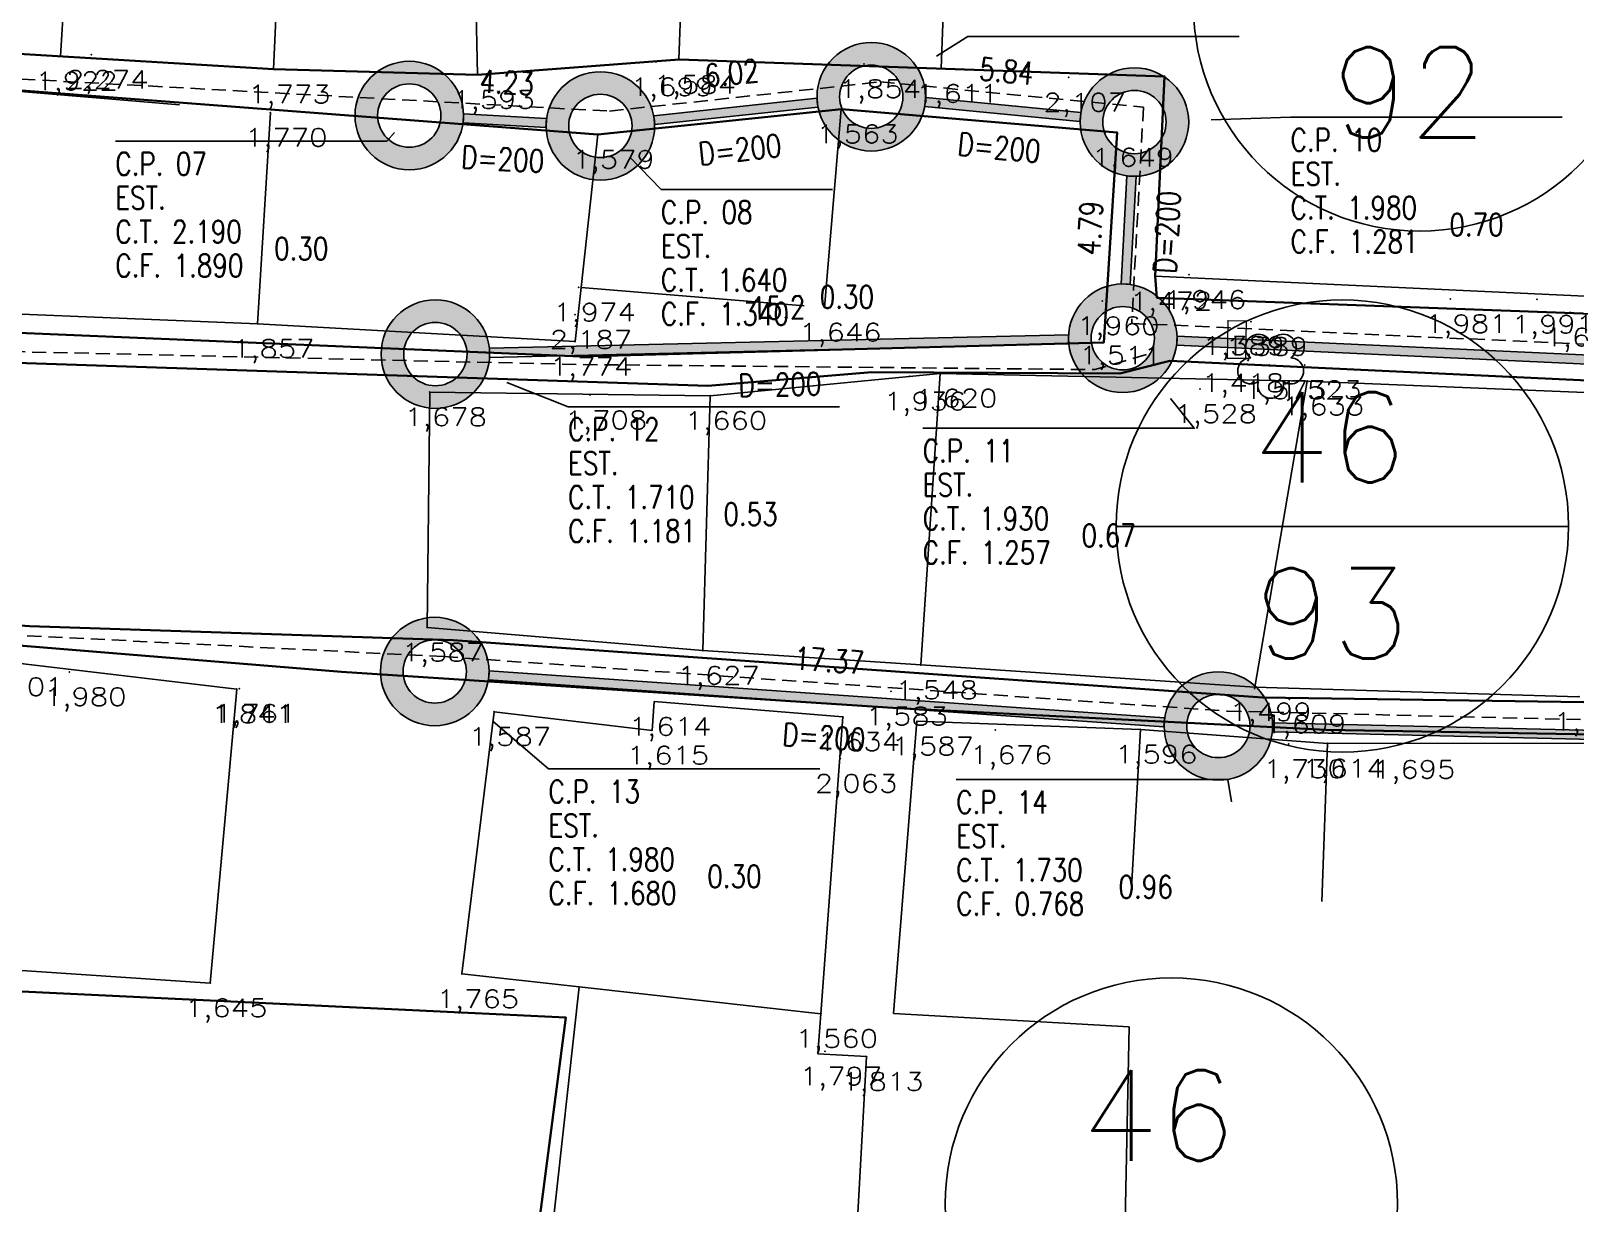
# Model space of a CAD drawing. Extents: x -160 to 364724, y -100 to 7353297.
# Drawn here: x 359220.31 to 359254.45, y 7352531.96 to 7352557.89 of the extents above; entities that cross this region are included whole.
import ezdxf
from ezdxf.enums import TextEntityAlignment as Align

# ---------------------------------------------------------------- set-up
doc = ezdxf.new("R2010")
doc.units = 0
doc.header["$LTSCALE"] = 5
for name, pattern in [('CENTER2', [1.125, 0.75, -0.125, 0.125, -0.125]), ('CONTINUO', [0]), ('DASHDOT2', [12.7, 6.35, -3.175, 0, -3.175]), ('HIDDEN2', [0.1875, 0.125, -0.0625])]:
    doc.linetypes.add(name, pattern=pattern)
for name, color, linetype in [('0-quadras', 6, 'Continuous'), ('_T-VE-ARVORE_ISOLADA', 90, 'CONTINUO'), ('COTAS', 1, 'Continuous'), ('LISTAGEM_TEXTO', 7, 'Continuous'), ('LT-COTAS-W', 7, 'CONTINUO'), ('ortofoto', 7, 'Continuous'), ('P_Eixo', 1, 'CENTER2'), ('PONTOS-AGUA_U', 7, 'Continuous'), ('PONTOS-CAIXAS_U', 1, 'Continuous'), ('PS_IND_COMPRIMENTO', 7, 'Continuous'), ('PS_IND_DIAMETRO', 7, 'Continuous'), ('PS_PONTOS_IDENTIFICACAO_LIN', 7, 'Continuous'), ('PS_PONTOS_IDENTIFICACAO_TXT', 7, 'Continuous'), ('TEXTO', 7, 'Continuous'), ('TUBO_PVC', 1, 'Continuous')]:
    doc.layers.add(name, color=color, linetype=linetype)
doc.layers.add('LT-ALINHAMENTO-PREDIAL', color=4, linetype='DASHDOT2', lineweight=25)
doc.layers.add('LT-GRELHA', color=251, linetype='Continuous', lineweight=9)
doc.styles.add('ROMANS', font='ROMANS.shx', dxfattribs={"height": 2})
doc.styles.add('SABESP', font='ROMANS.shx', dxfattribs={"height": 2})
doc.styles.add('simplex', font='simplex.shx', dxfattribs={"width": 0.8})
doc.styles.get("Standard").update_dxf_attribs({"font": 'arial.ttf'})
picture_1 = doc.add_image_def('image1.tif', size_in_pixel=(14710, 13573))

# ---------------------------------------------------------------- blocks, each defined once
blk = doc.blocks.new('SIMB_PONTO')
at = {"color": 0}
blk.add_point((0, 0), dxfattribs=at)
for tag in ['COTA', 'PONTO', 'DESC']:
    blk.add_attdef(tag, (0, 0), '', height=1)
blk = doc.blocks.new('SIMB_ARVORE_GEOTOPO')
at = {"color": 0, "linetype": 'Continuous'}
for centre, radius, start, end in [((-0.12, 0.196), 0.144, 19.2484, 234.0759), ((0.153, 0.196), 0.145, 306.1881, 161.0023), ((-0.206, -0.065), 0.144, 89.5038, 306.0272), ((0.235, -0.065), 0.144, 234.1365, 88.6754), ((0.015, -0.225), 0.143, 162.1599, 17.8401)]:
    blk.add_arc(centre, radius, start, end, dxfattribs=at)
at = {"color": 0}
blk.add_point((0, 0), dxfattribs=at)
for tag in ['desc:', 'cota:', 'pto:']:
    blk.add_attdef(tag, (0, 0), '', height=1)
blk = doc.blocks.new('*U788', base_point=(550.6981, 290.3575))
blk.add_circle((550.6981, 290.3575), 0.14)
blk = doc.blocks.new('*U789', base_point=(550.6981, 290.3575))
blk.add_circle((550.6981, 290.3575), 0.14)
blk = doc.blocks.new('*U790', base_point=(550.6981, 290.3575))
blk.add_circle((550.6981, 290.3575), 0.14)
blk = doc.blocks.new('*U791', base_point=(550.6981, 290.3575))
blk.add_circle((550.6981, 290.3575), 0.14)
blk = doc.blocks.new('*U792', base_point=(550.6981, 290.3575))
blk.add_circle((550.6981, 290.3575), 0.14)
blk = doc.blocks.new('*U793', base_point=(550.6981, 290.3575))
blk.add_circle((550.6981, 290.3575), 0.14)
blk = doc.blocks.new('*U797', base_point=(550.6981, 290.3575))
blk.add_circle((550.6981, 290.3575), 0.14)
blk = doc.blocks.new('*U798', base_point=(550.6981, 290.3575))
blk.add_circle((550.6981, 290.3575), 0.14)
blk = doc.blocks.new('*U807', base_point=(9679.1845, 9377.7927))
at = {"const_width": 0.1, "flags": 128}
blk.add_lwpolyline([(9678.9945, 9377.7927, 1), (9679.3745, 9377.7927, 1)], format="xyb", close=True, dxfattribs=at)
blk.add_circle((9679.1845, 9377.7927), 0.24)
blk = doc.blocks.new('*U808', base_point=(9679.1845, 9377.7927))
at = {"const_width": 0.1, "flags": 128}
blk.add_lwpolyline([(9678.9945, 9377.7927, 1), (9679.3745, 9377.7927, 1)], format="xyb", close=True, dxfattribs=at)
blk.add_circle((9679.1845, 9377.7927), 0.24)
blk = doc.blocks.new('*U809', base_point=(9679.1845, 9377.7927))
at = {"const_width": 0.1, "flags": 128}
blk.add_lwpolyline([(9678.9945, 9377.7927, 1), (9679.3745, 9377.7927, 1)], format="xyb", close=True, dxfattribs=at)
blk.add_circle((9679.1845, 9377.7927), 0.24)
blk = doc.blocks.new('*U810', base_point=(9679.1845, 9377.7927))
at = {"const_width": 0.1, "flags": 128}
blk.add_lwpolyline([(9678.9945, 9377.7927, 1), (9679.3745, 9377.7927, 1)], format="xyb", close=True, dxfattribs=at)
blk.add_circle((9679.1845, 9377.7927), 0.24)
blk = doc.blocks.new('*U811', base_point=(9679.1845, 9377.7927))
at = {"const_width": 0.1, "flags": 128}
blk.add_lwpolyline([(9678.9945, 9377.7927, 1), (9679.3745, 9377.7927, 1)], format="xyb", close=True, dxfattribs=at)
blk.add_circle((9679.1845, 9377.7927), 0.24)
blk = doc.blocks.new('*U812', base_point=(9679.1845, 9377.7927))
at = {"const_width": 0.1, "flags": 128}
blk.add_lwpolyline([(9678.9945, 9377.7927, 1), (9679.3745, 9377.7927, 1)], format="xyb", close=True, dxfattribs=at)
blk.add_circle((9679.1845, 9377.7927), 0.24)
blk = doc.blocks.new('*U813', base_point=(9679.1845, 9377.7927))
at = {"const_width": 0.1, "flags": 128}
blk.add_lwpolyline([(9678.9945, 9377.7927, 1), (9679.3745, 9377.7927, 1)], format="xyb", close=True, dxfattribs=at)
blk.add_circle((9679.1845, 9377.7927), 0.24)
blk = doc.blocks.new('*U814', base_point=(9679.1845, 9377.7927))
at = {"const_width": 0.1, "flags": 128}
blk.add_lwpolyline([(9678.9945, 9377.7927, 1), (9679.3745, 9377.7927, 1)], format="xyb", close=True, dxfattribs=at)
blk.add_circle((9679.1845, 9377.7927), 0.24)

msp = doc.modelspace()

# ---------------------------------------------------------------- hatches: boundary and pattern name
at = {"layer": 'LISTAGEM_TEXTO', "transparency": 33554559}
h = msp.add_hatch(color=1, dxfattribs=at)
h.dxf.hatch_style = 1
h.paths.add_polyline_path([(359265.252, 7352569.615), (359265.251, 7352569.578, -0.003467), (359265.251, 7352569.561, -0.016509), (359265.248, 7352569.482), (359265.247, 7352569.43), (359271.643, 7352569.263), (359271.644, 7352569.277)])
h.paths.add_polyline_path([(359273.747, 7352569.408), (359265.252, 7352569.63), (359265.252, 7352569.615), (359271.644, 7352569.277), (359271.643, 7352569.263), (359273.741, 7352569.208), (359273.744, 7352569.308)])
h.paths.add_polyline_path([(359247.157, 7352565.387), (359247.151, 7352565.322, -0.014358), (359247.144, 7352565.253), (359247.138, 7352565.188), (359272.554, 7352562.688), (359272.952, 7352562.688), (359272.952, 7352562.649), (359273.989, 7352562.547), (359273.997, 7352562.626, -0.014358), (359274.001, 7352562.666), (359274.009, 7352562.746)])
h.paths.add_polyline_path([(359248.258, 7352551.015, -0.179664), (359248.277, 7352550.814), (359273.785, 7352549.638), (359273.785, 7352549.8), (359274.48, 7352549.8), (359274.48, 7352549.806)])
h.paths.add_polyline_path([(359244.744, 7352554.669), (359244.695, 7352554.672, -0.021192), (359244.593, 7352554.677), (359244.544, 7352554.68), (359244.415, 7352552.293), (359244.464, 7352552.29, -0.021192), (359244.566, 7352552.285), (359244.615, 7352552.282)])
h.paths.add_polyline_path([(359246.767, 7352551.084), (359245.652, 7352551.135), (359245.65, 7352551.088, -0.021786), (359245.645, 7352550.983), (359245.643, 7352550.935), (359246.763, 7352550.884)])
h.paths.add_polyline_path([(359247.178, 7352551.065), (359246.767, 7352551.084), (359246.763, 7352550.884), (359247.163, 7352550.865, -0.099911), (359247.176, 7352550.979)])
h.paths.add_polyline_path([(359247.695, 7352551.041), (359247.221, 7352551.063, 0.083114), (359247.176, 7352550.979), (359247.174, 7352550.865), (359248.277, 7352550.814, 0.179664), (359248.258, 7352551.015), (359247.748, 7352551.039, 0.052851), (359247.722, 7352550.983, 0.055836)])
h.paths.add_polyline_path([(359247.221, 7352551.063), (359247.178, 7352551.065), (359247.176, 7352550.979, -0.083114)])
h.paths.add_polyline_path([(359247.176, 7352550.979, 0.099911), (359247.163, 7352550.865), (359247.174, 7352550.865)])
h.paths.add_polyline_path([(359243.252, 7352551.017, -0.015414), (359243.25, 7352551.091, -0.003847), (359243.25, 7352551.109), (359243.249, 7352551.163), (359230.449, 7352550.867), (359230.45, 7352550.813, -0.008821), (359230.452, 7352550.771), (359232.044, 7352550.703), (359239.414, 7352550.874), (359243.253, 7352550.978)])
h.paths.add_polyline_path([(359229.879, 7352556.05), (359229.876, 7352556.001, -0.021141), (359229.871, 7352555.9), (359229.868, 7352555.851), (359231.699, 7352555.751), (359231.701, 7352555.8, -0.021141), (359231.707, 7352555.901), (359231.71, 7352555.95)])
h.paths.add_polyline_path([(359237.71, 7352556.203), (359237.704, 7352556.259, -0.018401), (359237.694, 7352556.347), (359237.688, 7352556.402), (359234.083, 7352556.013), (359234.089, 7352555.958, -0.018401), (359234.098, 7352555.87), (359234.104, 7352555.815)])
h.paths.add_polyline_path([(359240.095, 7352556.416), (359240.088, 7352556.348, -0.013067), (359240.082, 7352556.285), (359240.076, 7352556.217), (359243.505, 7352555.887), (359243.512, 7352555.955, -0.013067), (359243.518, 7352556.018), (359243.524, 7352556.086)])
h.paths.add_polyline_path([(359230.444, 7352543.736), (359230.44, 7352543.678, -0.017571), (359230.434, 7352543.594), (359230.43, 7352543.536), (359239.513, 7352542.904), (359245.367, 7352542.607, -0.006678), (359245.37, 7352542.639), (359245.374, 7352542.697)])
h.paths.add_polyline_path([(359245.367, 7352542.607), (359239.513, 7352542.904), (359245.36, 7352542.497), (359245.364, 7352542.555, -0.010892)])
h.paths.add_polyline_path([(359247.765, 7352542.585), (359247.763, 7352542.532, -0.003767), (359247.764, 7352542.513, -0.005878), (359247.763, 7352542.485), (359248.945, 7352542.425), (359257.84, 7352542.275), (359263.011, 7352542.022), (359272.037, 7352541.807), (359272.037, 7352541.955), (359272.842, 7352541.955), (359272.842, 7352541.788), (359274.593, 7352541.746), (359274.595, 7352541.819, -0.003767), (359274.595, 7352541.83, -0.015667), (359274.596, 7352541.873), (359274.598, 7352541.946)])
h.paths.add_polyline_path([(359248.945, 7352542.425), (359247.763, 7352542.485, -0.009788), (359247.761, 7352542.438), (359247.76, 7352542.385), (359263.011, 7352542.022), (359257.84, 7352542.275)])
h.paths.add_polyline_path([(359272.538, 7352524.755), (359255.568, 7352522.945), (359257.002, 7352523.091), (359264.606, 7352523.756), (359271.9, 7352524.486), (359272.538, 7352524.554), (359272.538, 7352524.591)])
h.paths.add_polyline_path([(359274.306, 7352524.868), (359274.299, 7352524.943), (359273.343, 7352524.841), (359273.343, 7352524.639), (359274.32, 7352524.744), (359274.312, 7352524.818, -0.017997)])
h.paths.add_polyline_path([(359273.343, 7352524.841), (359272.538, 7352524.755), (359272.538, 7352524.591), (359272.889, 7352524.591), (359273.343, 7352524.639)])
h.paths.add_polyline_path([(359272.889, 7352524.591), (359272.538, 7352524.591), (359272.538, 7352524.554)])
h.paths.add_polyline_path([(359271.9, 7352524.486), (359264.606, 7352523.756), (359257.002, 7352523.091), (359255.568, 7352522.945), (359252.397, 7352522.607), (359252.407, 7352522.508), (359252.418, 7352522.408)])
h.paths.add_polyline_path([(359250.013, 7352522.414), (359250.013, 7352522.424), (359231.238, 7352521.535), (359231.239, 7352521.511), (359235.946, 7352521.706)])
h.paths.add_polyline_path([(359250.022, 7352522.224), (359250.017, 7352522.324), (359250.013, 7352522.414), (359235.946, 7352521.706), (359231.239, 7352521.511), (359231.243, 7352521.435), (359231.248, 7352521.335)])
h.paths.add_polyline_path([(359234.84, 7352509.912), (359234.83, 7352509.961, -0.021004), (359234.809, 7352510.059), (359234.799, 7352510.108), (359231.683, 7352509.456), (359231.693, 7352509.407, -0.021004), (359231.714, 7352509.309), (359231.724, 7352509.26)])
h.paths.add_polyline_path([(359236.651, 7352514.81), (359236.655, 7352514.907), (359236.614, 7352514.912, -0.021324), (359236.512, 7352514.924), (359236.464, 7352514.93), (359236.039, 7352511.458), (359236.088, 7352511.452, -0.021324), (359236.189, 7352511.44), (359236.238, 7352511.434)])
h.paths.add_polyline_path([(359243.337, 7352516.469), (359243.334, 7352516.517), (359240.722, 7352516.395), (359237.905, 7352516.194, -0.0171), (359237.908, 7352516.112), (359237.911, 7352516.064), (359242.773, 7352516.29), (359243.343, 7352516.334), (359243.341, 7352516.365, -0.021773)])
h.paths.add_polyline_path([(359240.722, 7352516.395), (359237.901, 7352516.264), (359237.904, 7352516.216, -0.00467), (359237.905, 7352516.194)])
h.paths.add_polyline_path([(359252.599, 7352517.035), (359272.079, 7352518.637), (359272.073, 7352518.838), (359245.724, 7352516.671), (359245.73, 7352516.596, -0.010344), (359245.734, 7352516.546), (359245.737, 7352516.515)])
h.paths.add_polyline_path([(359252.599, 7352517.035), (359245.737, 7352516.515), (359245.74, 7352516.471)])
h.paths.add_polyline_path([(359274.205, 7352518.913), (359274.197, 7352519.012), (359272.073, 7352518.838), (359272.079, 7352518.637), (359274.214, 7352518.813)])

# ---------------------------------------------------------------- linework, layer by layer
at = {"layer": '0-quadras', "color": 5, "lineweight": 30, "ltscale": 0.3}
for points in [[(359255.422, 7352551.608), (359245.206, 7352551.985), (359245.167, 7352552.461), (359245.374, 7352556.882), (359234.64, 7352557.253), (359230.188, 7352556.919), (359225.677, 7352557.041), (359216.851, 7352557.573)], [(359217.101, 7352556.8), (359232.843, 7352555.596), (359238.235, 7352556.157), (359244.324, 7352555.641), (359244.033, 7352550.999), (359232.466, 7352550.686), (359214.61, 7352551.438)]]:
    msp.add_lwpolyline(points, dxfattribs=at)
for points in [[(359245.491, 7352550.592), (359244.389, 7352550.309), (359238.904, 7352550.34), (359235.277, 7352550.034), (359218.43, 7352550.596), (359204.751, 7352551.425), (359204.051, 7352546.007), (359209.591, 7352545.492), (359220.278, 7352544.724), (359229.648, 7352544.414), (359247.537, 7352543.142), (359271.392, 7352542.799), (359271.161, 7352549.38)], [(359257.84, 7352542.275), (359248.945, 7352542.425), (359239.477, 7352542.906), (359227.176, 7352543.713), (359205.154, 7352545.508), (359204.523, 7352537.387), (359232.136, 7352536.068), (359231.173, 7352528.645), (359220.179, 7352528.562), (359220.262, 7352521.414), (359235.461, 7352522.103), (359250.112, 7352522.818), (359271.873, 7352525.354), (359271.375, 7352541.612)]]:
    msp.add_lwpolyline(points, close=True, dxfattribs=at)
at = {"layer": 'COTAS', "ltscale": 4}
msp.add_line((359244.305, 7352546.929), (359254.305, 7352546.929), dxfattribs=at)
at = {"layer": 'COTAS'}
for centre in [(359251.012, 7352558.46), (359249.305, 7352546.937), (359245.525, 7352531.94)]:
    msp.add_circle(centre, 5, dxfattribs=at)
at = {"layer": 'LT-ALINHAMENTO-PREDIAL', "color": 8}
for p, q in [((359240.415, 7352550.313), (359235.329, 7352549.818)), ((359248.529, 7352550.141), (359240.415, 7352550.313)), ((359229.131, 7352549.9), (359229.069, 7352544.695)), ((359235.329, 7352549.818), (359229.131, 7352549.9)), ((359256.939, 7352549.797), (359248.529, 7352550.141)), ((359229.069, 7352544.695), (359235.164, 7352544.183)), ((359235.164, 7352544.183), (359239.983, 7352543.863)), ((359239.983, 7352543.863), (359247.367, 7352543.375)), ((359247.367, 7352543.375), (359254.536, 7352543.161)), ((359234.091, 7352543.052), (359234.046, 7352542.417)), ((359238.264, 7352542.716), (359234.091, 7352543.052)), ((359230.552, 7352542.83), (359229.842, 7352537.028)), ((359234.046, 7352542.417), (359230.552, 7352542.83)), ((359237.777, 7352536.15), (359238.264, 7352542.716)), ((359244.842, 7352542.438), (359239.899, 7352542.618)), ((359248.979, 7352542.127), (359244.842, 7352542.438)), ((359257.86, 7352542.136), (359248.979, 7352542.127)), ((359229.842, 7352537.028), (359232.436, 7352536.741)), ((359232.436, 7352536.741), (359231.493, 7352528.225)), ((359237.711, 7352535.26), (359237.777, 7352536.15)), ((359238.786, 7352535.2), (359237.711, 7352535.26)), ((359238.398, 7352528.231), (359238.786, 7352535.2))]:
    msp.add_line(p, q, dxfattribs=at)
at = {"layer": 'LT-ALINHAMENTO-PREDIAL', "color": 8, "flags": 128}
for points in [[(359217.541, 7352565.693), (359222.448, 7352566.132), (359230.307, 7352566.123), (359235.907, 7352565.729), (359246.936, 7352564.912), (359254.278, 7352564.272), (359259.029, 7352563.588), (359267.31, 7352562.739), (359271.935, 7352562.22), (359271.591, 7352555.983), (359271.075, 7352550.642), (359263.829, 7352551.277), (359255.144, 7352551.995), (359245.167, 7352552.461), (359245.374, 7352556.882), (359240.439, 7352557.053), (359234.64, 7352557.253), (359230.188, 7352556.919), (359225.677, 7352557.041), (359220.969, 7352557.33), (359214.072, 7352557.74), (359214.067, 7352557.74)], [(359220.969, 7352557.33), (359221.177, 7352560.824)], [(359225.677, 7352557.041), (359225.831, 7352560.537)], [(359234.639, 7352557.253), (359234.76, 7352560.751)], [(359240.439, 7352557.053), (359240.56, 7352560.55)], [(359230.188, 7352556.919), (359230.104, 7352560.418)], [(359211.902, 7352546.346), (359217.673, 7352545.975), (359218.3, 7352551.696), (359225.321, 7352551.412), (359232.344, 7352551.016), (359232.474, 7352552.21), (359237.855, 7352551.772), (359244.05, 7352551.263), (359244.324, 7352555.641), (359238.235, 7352556.157), (359232.843, 7352555.596), (359225.606, 7352556.081), (359217.101, 7352556.8), (359212.842, 7352556.977), (359207.194, 7352557.324)], [(359225.321, 7352551.412), (359225.606, 7352556.081)], [(359237.855, 7352551.772), (359238.227, 7352556.158)], [(359232.474, 7352552.21), (359232.843, 7352555.596)], [(359240.415, 7352550.313), (359239.989, 7352543.863)], [(359247.364, 7352543.327), (359248.529, 7352550.141)], [(359235.329, 7352549.818), (359235.164, 7352544.183)], [(359211.661, 7352537.678), (359212.376, 7352545.644), (359217.018, 7352545.237), (359218.71, 7352545.113), (359218.691, 7352543.985), (359219.769, 7352543.931), (359224.862, 7352543.329), (359224.278, 7352536.827)], [(359244.842, 7352542.438), (359244.647, 7352538.943)], [(359248.979, 7352542.127), (359248.85, 7352538.63)], [(359232.436, 7352536.741), (359237.777, 7352536.15)]]:
    msp.add_lwpolyline(points, dxfattribs=at)
at = {"layer": 'LT-ALINHAMENTO-PREDIAL', "color": 8, "ltscale": 3, "flags": 128}
for points in [[(359239.899, 7352542.618), (359239.381, 7352536.154), (359244.589, 7352535.861)], [(359211.661, 7352537.678), (359224.278, 7352536.827)], [(359220.459, 7352521.967), (359220.478, 7352528.216), (359238.398, 7352528.231), (359243.606, 7352528.235), (359243.605, 7352530.066), (359244.476, 7352530.066), (359244.589, 7352535.861)]]:
    msp.add_lwpolyline(points, dxfattribs=at)
at = {"layer": 'LT-GRELHA', "flags": 128}
msp.add_lwpolyline([(359246.759, 7352550.653), (359247.17, 7352550.646), (359247.185, 7352551.468), (359246.774, 7352551.475)], close=True, dxfattribs=at)
at = {"layer": 'P_Eixo', "color": 1, "linetype": 'HIDDEN2', "ltscale": 0.5}
for p, q in [((359216.821, 7352557.001), (359233.1, 7352556.114)), ((359233.1, 7352556.114), (359239.09, 7352556.76)), ((359239.09, 7352556.76), (359244.908, 7352556.2)), ((359244.908, 7352556.2), (359244.649, 7352551.419)), ((359244.649, 7352551.419), (359277.384, 7352549.909)), ((359229.439, 7352544.048), (359246.763, 7352542.842)), ((359246.763, 7352542.842), (359263.095, 7352542.454))]:
    msp.add_line(p, q, dxfattribs=at)
at = {"layer": 'P_Eixo', "linetype": 'HIDDEN2', "ltscale": 0.5, "flags": 128}
for points in [[(359244.975, 7352550.731), (359243.83, 7352550.396), (359232.488, 7352550.508), (359219.024, 7352550.815), (359204.339, 7352551.768)], [(359229.439, 7352544.048), (359219.699, 7352544.538), (359203.659, 7352545.826)]]:
    msp.add_lwpolyline(points, dxfattribs=at)
at = {"layer": 'PS_PONTOS_IDENTIFICACAO_LIN', "linetype": 'Continuous'}
for points in [[(359240.332, 7352557.332), (359241.022, 7352557.764), (359247.022, 7352557.764)], [(359246.407, 7352555.923), (359248.162, 7352555.977), (359254.162, 7352555.977)], [(359228.348, 7352555.639), (359228.18, 7352555.447), (359222.18, 7352555.447)], [(359233.556, 7352555.097), (359234.242, 7352554.378), (359238.034, 7352554.378)], [(359230.832, 7352550.113), (359232.189, 7352549.576), (359238.189, 7352549.576)], [(359245.506, 7352549.76), (359246.03, 7352549.1), (359240.03, 7352549.1)], [(359230.531, 7352542.613), (359231.756, 7352541.563), (359237.756, 7352541.563)], [(359246.857, 7352540.839), (359246.771, 7352541.328), (359240.771, 7352541.328)]]:
    msp.add_lwpolyline(points, dxfattribs=at)
at = {"layer": 'TUBO_PVC'}
for points in [[(359234.094, 7352555.914), (359234.104, 7352555.815), (359237.71, 7352556.203), (359237.699, 7352556.303), (359237.688, 7352556.402), (359234.083, 7352556.013)], [(359240.085, 7352556.317), (359240.076, 7352556.217), (359243.505, 7352555.887), (359243.515, 7352555.986), (359243.524, 7352556.086), (359240.095, 7352556.416)], [(359229.874, 7352555.95), (359229.868, 7352555.851), (359231.699, 7352555.751), (359231.704, 7352555.851), (359231.71, 7352555.95), (359229.879, 7352556.05)], [(359244.644, 7352554.674), (359244.544, 7352554.68), (359244.415, 7352552.293), (359244.515, 7352552.288), (359244.615, 7352552.282), (359244.744, 7352554.669)], [(359230.451, 7352550.767), (359230.454, 7352550.667), (359243.254, 7352550.963), (359243.251, 7352551.063), (359243.249, 7352551.163), (359230.449, 7352550.867)], [(359245.648, 7352551.035), (359245.643, 7352550.935), (359274.471, 7352549.606), (359274.476, 7352549.706), (359274.48, 7352549.806), (359245.652, 7352551.135)], [(359230.437, 7352543.636), (359230.43, 7352543.536), (359245.36, 7352542.497), (359245.367, 7352542.597), (359245.374, 7352542.697), (359230.444, 7352543.736)], [(359247.762, 7352542.485), (359247.76, 7352542.385), (359274.593, 7352541.746), (359274.595, 7352541.846), (359274.598, 7352541.946), (359247.765, 7352542.585)]]:
    msp.add_lwpolyline(points, close=True, dxfattribs=at)

# ---------------------------------------------------------------- block references
at = {"layer": '_T-VE-ARVORE_ISOLADA', "color": 7, "xscale": 2, "yscale": 2, "zscale": 2}
msp.add_blockref('SIMB_ARVORE_GEOTOPO', (359247.691, 7352550.497), dxfattribs=at)
at = {"layer": 'LT-COTAS-W', "color": 3}
ref = msp.add_blockref('SIMB_PONTO', (359220.969, 7352557.33, 1.922), dxfattribs=at)
ref.add_attrib('COTA', '1,922', dxfattribs={"layer": '0', "color": 8, "height": 0.4, "style": 'simplex', "width": 1.197656, "flags": 8}).set_placement((359220.407, 7352556.58), (359222.232, 7352556.58), align=Align.FIT)
for p in [(359220.969, 7352557.33, 1.922), (359221.651, 7352557.365, 2.274), (359225.677, 7352557.041, 1.773), (359234.132, 7352557.199, 1.699), (359234.639, 7352557.253, 1.584), (359238.729, 7352557.157, 1.854), (359240.439, 7352557.053, 1.611), (359230.188, 7352556.919, 1.593), (359243.258, 7352556.858, 2.107), (359225.606, 7352556.081, 1.77), (359238.235, 7352556.157, 1.563), (359232.843, 7352555.596, 1.579), (359244.324, 7352555.641, 1.649), (359245.167, 7352552.461, 1.472), (359245.917, 7352552.494, 1.946), (359232.421, 7352552.216, 1.974), (359243.999, 7352551.917, 1.96), (359251.694, 7352551.96, 1.981), (359253.609, 7352551.949, 1.991), (359232.344, 7352551.611, 2.187), (359237.855, 7352551.772, 1.646), (359254.335, 7352551.664, 1.601), (359225.321, 7352551.412, 1.857), (359244.05, 7352551.263, 1.511), (359246.774, 7352551.475, 1.389), (359247.283, 7352551.457, 1.389), (359232.344, 7352551.016, 1.774), (359246.759, 7352550.653, 1.418), (359239.73, 7352550.247, 1.936), (359240.415, 7352550.313, 1.62), (359247.691, 7352550.498, 1.573), (359248.471, 7352550.497, 1.523), (359229.131, 7352549.9, 1.678), (359246.155, 7352549.969, 1.528), (359248.529, 7352550.141, 1.633), (359232.673, 7352549.832, 1.708), (359235.329, 7352549.818, 1.66), (359229.069, 7352544.695, 1.587), (359235.164, 7352544.183, 1.627), (359239.983, 7352543.863, 1.548), (359221.165, 7352543.709, 1.98), (359247.367, 7352543.375, 1.499), (359224.862, 7352543.33, 1.841), (359224.921, 7352543.342, 1.761), (359234.091, 7352543.052, 1.614), (359239.326, 7352543.283, 1.583), (359248.135, 7352543.105, 1.609), (359230.552, 7352542.83, 1.587), (359238.264, 7352542.716, 1.634), (359234.046, 7352542.417, 1.615), (359239.899, 7352542.618, 1.587), (359241.632, 7352542.425, 1.676), (359244.842, 7352542.438, 1.596), (359248.12, 7352542.116, 1.73), (359248.979, 7352542.127, 1.614), (359250.542, 7352542.103, 1.695), (359238.204, 7352541.793, 2.063), (359229.842, 7352537.028, 1.765), (359224.278, 7352536.827, 1.645), (359237.777, 7352536.15, 1.56), (359237.871, 7352535.32, 1.797), (359238.786, 7352535.2, 1.813)]:
    msp.add_blockref('SIMB_PONTO', p, dxfattribs=at)
ref = msp.add_blockref('SIMB_PONTO', (359221.651, 7352557.365, 2.274), dxfattribs=at)
ref.add_attrib('COTA', '2,274', dxfattribs={"layer": '0', "color": 8, "height": 0.4, "style": 'simplex', "width": 1.127206, "flags": 8}).set_placement((359221.088, 7352556.615), (359222.913, 7352556.615), align=Align.FIT)
ref = msp.add_blockref('SIMB_PONTO', (359225.677, 7352557.041, 1.773), dxfattribs=at)
ref.add_attrib('COTA', '1,773', dxfattribs={"layer": '0', "color": 8, "height": 0.4, "style": 'simplex', "width": 1.197656, "flags": 8}).set_placement((359225.114, 7352556.291), (359226.939, 7352556.291), align=Align.FIT)
ref = msp.add_blockref('SIMB_PONTO', (359234.132, 7352557.199, 1.699), dxfattribs=at)
ref.add_attrib('COTA', '1,699', dxfattribs={"layer": '0', "color": 8, "height": 0.4, "style": 'simplex', "width": 1.212816, "flags": 8}).set_placement((359233.569, 7352556.449), (359235.394, 7352556.449), align=Align.FIT)
ref = msp.add_blockref('SIMB_PONTO', (359234.639, 7352557.253, 1.584), dxfattribs=at)
ref.add_attrib('COTA', '1,584', dxfattribs={"layer": '0', "color": 8, "height": 0.4, "style": 'simplex', "width": 1.18287, "flags": 8}).set_placement((359234.077, 7352556.503), (359235.902, 7352556.503), align=Align.FIT)
ref = msp.add_blockref('SIMB_PONTO', (359238.729, 7352557.157, 1.854), dxfattribs=at)
ref.add_attrib('COTA', '1,854', dxfattribs={"layer": '0', "color": 8, "height": 0.4, "style": 'simplex', "width": 1.18287, "flags": 8}).set_placement((359238.167, 7352556.407), (359239.992, 7352556.407), align=Align.FIT)
ref = msp.add_blockref('SIMB_PONTO', (359240.439, 7352557.053, 1.611), dxfattribs=at)
ref.add_attrib('COTA', '1,611', dxfattribs={"layer": '0', "color": 8, "height": 0.4, "style": 'simplex', "width": 1.430037, "flags": 8}).set_placement((359239.877, 7352556.303), (359241.702, 7352556.303), align=Align.FIT)
ref = msp.add_blockref('SIMB_PONTO', (359230.188, 7352556.919, 1.593), dxfattribs=at)
ref.add_attrib('COTA', '1,593', dxfattribs={"layer": '0', "color": 8, "height": 0.4, "style": 'simplex', "width": 1.197656, "flags": 8}).set_placement((359229.626, 7352556.169), (359231.451, 7352556.169), align=Align.FIT)
ref = msp.add_blockref('SIMB_PONTO', (359243.258, 7352556.858, 2.107), dxfattribs=at)
ref.add_attrib('COTA', '2,107', dxfattribs={"layer": '0', "color": 8, "height": 0.4, "style": 'simplex', "width": 1.197656, "flags": 8}).set_placement((359242.696, 7352556.108), (359244.521, 7352556.108), align=Align.FIT)
ref = msp.add_blockref('SIMB_PONTO', (359225.606, 7352556.081, 1.77), dxfattribs=at)
ref.add_attrib('COTA', '1,770', dxfattribs={"layer": '0', "color": 8, "height": 0.4, "style": 'simplex', "width": 1.197656, "flags": 8}).set_placement((359225.043, 7352555.331), (359226.868, 7352555.331), align=Align.FIT)
ref = msp.add_blockref('SIMB_PONTO', (359238.235, 7352556.157, 1.563), dxfattribs=at)
ref.add_attrib('COTA', '1,563', dxfattribs={"layer": '0', "color": 8, "height": 0.4, "style": 'simplex', "width": 1.197656, "flags": 8}).set_placement((359237.673, 7352555.407), (359239.498, 7352555.407), align=Align.FIT)
ref = msp.add_blockref('SIMB_PONTO', (359232.843, 7352555.596, 1.579), dxfattribs=at)
ref.add_attrib('COTA', '1,579', dxfattribs={"layer": '0', "color": 8, "height": 0.4, "style": 'simplex', "width": 1.212816, "flags": 8}).set_placement((359232.28, 7352554.846), (359234.105, 7352554.846), align=Align.FIT)
ref = msp.add_blockref('SIMB_PONTO', (359244.324, 7352555.641, 1.649), dxfattribs=at)
ref.add_attrib('COTA', '1,649', dxfattribs={"layer": '0', "color": 8, "height": 0.4, "style": 'simplex', "width": 1.212816, "flags": 8}).set_placement((359243.762, 7352554.891), (359245.587, 7352554.891), align=Align.FIT)
ref = msp.add_blockref('SIMB_PONTO', (359245.167, 7352552.461, 1.472), dxfattribs=at)
ref.add_attrib('COTA', '1,472', dxfattribs={"layer": '0', "color": 8, "height": 0.4, "style": 'simplex', "width": 1.197656, "flags": 8}).set_placement((359244.605, 7352551.711), (359246.43, 7352551.711), align=Align.FIT)
ref = msp.add_blockref('SIMB_PONTO', (359245.917, 7352552.494, 1.946), dxfattribs=at)
ref.add_attrib('COTA', '1,946', dxfattribs={"layer": '0', "color": 8, "height": 0.4, "style": 'simplex', "width": 1.212816, "flags": 8}).set_placement((359245.355, 7352551.744), (359247.18, 7352551.744), align=Align.FIT)
ref = msp.add_blockref('SIMB_PONTO', (359232.421, 7352552.216, 1.974), dxfattribs=at)
ref.add_attrib('COTA', '1,974', dxfattribs={"layer": '0', "color": 8, "height": 0.4, "style": 'simplex', "width": 1.18287, "flags": 8}).set_placement((359231.859, 7352551.466), (359233.684, 7352551.466), align=Align.FIT)
ref = msp.add_blockref('SIMB_PONTO', (359243.999, 7352551.917, 1.96), dxfattribs=at)
ref.add_attrib('COTA', '1,960', dxfattribs={"layer": '0', "color": 8, "height": 0.4, "style": 'simplex', "width": 1.197656, "flags": 8}).set_placement((359243.437, 7352551.167), (359245.262, 7352551.167), align=Align.FIT)
ref = msp.add_blockref('SIMB_PONTO', (359251.694, 7352551.96, 1.981), dxfattribs=at)
ref.add_attrib('COTA', '1,981', dxfattribs={"layer": '0', "color": 8, "height": 0.4, "style": 'simplex', "width": 1.349472, "flags": 8}).set_placement((359251.132, 7352551.21), (359252.957, 7352551.21), align=Align.FIT)
ref = msp.add_blockref('SIMB_PONTO', (359253.609, 7352551.949, 1.991), dxfattribs=at)
ref.add_attrib('COTA', '1,991', dxfattribs={"layer": '0', "color": 8, "height": 0.4, "style": 'simplex', "width": 1.349472, "flags": 8}).set_placement((359253.047, 7352551.199), (359254.872, 7352551.199), align=Align.FIT)
ref = msp.add_blockref('SIMB_PONTO', (359232.344, 7352551.611, 2.187), dxfattribs=at)
ref.add_attrib('COTA', '2,187', dxfattribs={"layer": '0', "color": 8, "height": 0.4, "style": 'simplex', "width": 1.197656, "flags": 8}).set_placement((359231.781, 7352550.861), (359233.606, 7352550.861), align=Align.FIT)
ref = msp.add_blockref('SIMB_PONTO', (359237.855, 7352551.772, 1.646), dxfattribs=at)
ref.add_attrib('COTA', '1,646', dxfattribs={"layer": '0', "color": 8, "height": 0.4, "style": 'simplex', "width": 1.212816, "flags": 8}).set_placement((359237.293, 7352551.022), (359239.118, 7352551.022), align=Align.FIT)
ref = msp.add_blockref('SIMB_PONTO', (359254.335, 7352551.664, 1.601), dxfattribs=at)
ref.add_attrib('COTA', '1,601', dxfattribs={"layer": '0', "color": 8, "height": 0.4, "style": 'simplex', "width": 1.349472, "flags": 8}).set_placement((359253.773, 7352550.914), (359255.598, 7352550.914), align=Align.FIT)
ref = msp.add_blockref('SIMB_PONTO', (359225.321, 7352551.412, 1.857), dxfattribs=at)
ref.add_attrib('COTA', '1,857', dxfattribs={"layer": '0', "color": 8, "height": 0.4, "style": 'simplex', "width": 1.197656, "flags": 8}).set_placement((359224.758, 7352550.662), (359226.583, 7352550.662), align=Align.FIT)
ref = msp.add_blockref('SIMB_PONTO', (359244.05, 7352551.263, 1.511), dxfattribs=at)
ref.add_attrib('COTA', '1,511', dxfattribs={"layer": '0', "color": 8, "height": 0.4, "style": 'simplex', "width": 1.430037, "flags": 8}).set_placement((359243.487, 7352550.513), (359245.312, 7352550.513), align=Align.FIT)
ref = msp.add_blockref('SIMB_PONTO', (359246.774, 7352551.475, 1.389), dxfattribs=at)
ref.add_attrib('COTA', '1,389', dxfattribs={"layer": '0', "color": 8, "height": 0.4, "style": 'simplex', "width": 1.212816, "flags": 8}).set_placement((359246.212, 7352550.725), (359248.037, 7352550.725), align=Align.FIT)
ref = msp.add_blockref('SIMB_PONTO', (359247.283, 7352551.457, 1.389), dxfattribs=at)
ref.add_attrib('COTA', '1,389', dxfattribs={"layer": '0', "color": 8, "height": 0.4, "style": 'simplex', "width": 1.212816, "flags": 8}).set_placement((359246.72, 7352550.707), (359248.545, 7352550.707), align=Align.FIT)
ref = msp.add_blockref('SIMB_PONTO', (359232.344, 7352551.016, 1.774), dxfattribs=at)
ref.add_attrib('COTA', '1,774', dxfattribs={"layer": '0', "color": 8, "height": 0.4, "style": 'simplex', "width": 1.18287, "flags": 8}).set_placement((359231.781, 7352550.266), (359233.606, 7352550.266), align=Align.FIT)
ref = msp.add_blockref('SIMB_PONTO', (359246.759, 7352550.653, 1.418), dxfattribs=at)
ref.add_attrib('COTA', '1,418', dxfattribs={"layer": '0', "color": 8, "height": 0.4, "style": 'simplex', "width": 1.260691, "flags": 8}).set_placement((359246.197, 7352549.903), (359248.022, 7352549.903), align=Align.FIT)
ref = msp.add_blockref('SIMB_PONTO', (359239.73, 7352550.247, 1.936), dxfattribs=at)
ref.add_attrib('COTA', '1,936', dxfattribs={"layer": '0', "color": 8, "height": 0.4, "style": 'simplex', "width": 1.212816, "flags": 8}).set_placement((359239.167, 7352549.497), (359240.992, 7352549.497), align=Align.FIT)
ref = msp.add_blockref('SIMB_PONTO', (359240.415, 7352550.313, 1.62), dxfattribs=at)
ref.add_attrib('COTA', '1,620', dxfattribs={"layer": '0', "color": 8, "height": 0.4, "style": 'simplex', "width": 1.197656, "flags": 8}).set_placement((359239.853, 7352549.563), (359241.678, 7352549.563), align=Align.FIT)
ref = msp.add_blockref('SIMB_PONTO', (359247.691, 7352550.498, 1.573), dxfattribs=at)
ref.add_attrib('COTA', '1,573', dxfattribs={"layer": '0', "color": 8, "height": 0.4, "style": 'simplex', "width": 1.197656, "flags": 8}).set_placement((359247.128, 7352549.748), (359248.953, 7352549.748), align=Align.FIT)
ref = msp.add_blockref('SIMB_PONTO', (359248.471, 7352550.497, 1.523), dxfattribs=at)
ref.add_attrib('COTA', '1,523', dxfattribs={"layer": '0', "color": 8, "height": 0.4, "style": 'simplex', "width": 1.197656, "flags": 8}).set_placement((359247.908, 7352549.747), (359249.733, 7352549.747), align=Align.FIT)
ref = msp.add_blockref('SIMB_PONTO', (359229.131, 7352549.9, 1.678), dxfattribs=at)
ref.add_attrib('COTA', '1,678', dxfattribs={"layer": '0', "color": 8, "height": 0.4, "style": 'simplex', "width": 1.197656, "flags": 8}).set_placement((359228.569, 7352549.15), (359230.394, 7352549.15), align=Align.FIT)
ref = msp.add_blockref('SIMB_PONTO', (359246.155, 7352549.969, 1.528), dxfattribs=at)
ref.add_attrib('COTA', '1,528', dxfattribs={"layer": '0', "color": 8, "height": 0.4, "style": 'simplex', "width": 1.197656, "flags": 8}).set_placement((359245.593, 7352549.219), (359247.418, 7352549.219), align=Align.FIT)
ref = msp.add_blockref('SIMB_PONTO', (359248.529, 7352550.141, 1.633), dxfattribs=at)
ref.add_attrib('COTA', '1,633', dxfattribs={"layer": '0', "color": 8, "height": 0.4, "style": 'simplex', "width": 1.197656, "flags": 8}).set_placement((359247.967, 7352549.391), (359249.792, 7352549.391), align=Align.FIT)
ref = msp.add_blockref('SIMB_PONTO', (359232.673, 7352549.832, 1.708), dxfattribs=at)
ref.add_attrib('COTA', '1,708', dxfattribs={"layer": '0', "color": 8, "height": 0.4, "style": 'simplex', "width": 1.197656, "flags": 8}).set_placement((359232.111, 7352549.082), (359233.936, 7352549.082), align=Align.FIT)
ref = msp.add_blockref('SIMB_PONTO', (359235.329, 7352549.818, 1.66), dxfattribs=at)
ref.add_attrib('COTA', '1,660', dxfattribs={"layer": '0', "color": 8, "height": 0.4, "style": 'simplex', "width": 1.197656, "flags": 8}).set_placement((359234.766, 7352549.068), (359236.591, 7352549.068), align=Align.FIT)
ref = msp.add_blockref('SIMB_PONTO', (359229.069, 7352544.695, 1.587), dxfattribs=at)
ref.add_attrib('COTA', '1,587', dxfattribs={"layer": '0', "color": 8, "height": 0.4, "style": 'simplex', "width": 1.197656, "flags": 8}).set_placement((359228.506, 7352543.945), (359230.331, 7352543.945), align=Align.FIT)
ref = msp.add_blockref('SIMB_PONTO', (359235.164, 7352544.183, 1.627), dxfattribs=at)
ref.add_attrib('COTA', '1,627', dxfattribs={"layer": '0', "color": 8, "height": 0.4, "style": 'simplex', "width": 1.197656, "flags": 8}).set_placement((359234.602, 7352543.433), (359236.427, 7352543.433), align=Align.FIT)
ref = msp.add_blockref('SIMB_PONTO', (359219.769, 7352543.931, 2.101), dxfattribs=at)
ref.add_attrib('COTA', '2,101', dxfattribs={"layer": '0', "color": 8, "height": 0.4, "style": 'simplex', "width": 1.349472, "flags": 8}).set_placement((359219.207, 7352543.181), (359221.032, 7352543.181), align=Align.FIT)
ref = msp.add_blockref('SIMB_PONTO', (359239.983, 7352543.863, 1.548), dxfattribs=at)
ref.add_attrib('COTA', '1,548', dxfattribs={"layer": '0', "color": 8, "height": 0.4, "style": 'simplex', "width": 1.197656, "flags": 8}).set_placement((359239.42, 7352543.113), (359241.245, 7352543.113), align=Align.FIT)
ref = msp.add_blockref('SIMB_PONTO', (359221.165, 7352543.709, 1.98), dxfattribs=at)
ref.add_attrib('COTA', '1,980', dxfattribs={"layer": '0', "color": 8, "height": 0.4, "style": 'simplex', "width": 1.197656, "flags": 8}).set_placement((359220.602, 7352542.959), (359222.427, 7352542.959), align=Align.FIT)
ref = msp.add_blockref('SIMB_PONTO', (359247.367, 7352543.375, 1.499), dxfattribs=at)
ref.add_attrib('COTA', '1,499', dxfattribs={"layer": '0', "color": 8, "height": 0.4, "style": 'simplex', "width": 1.212816, "flags": 8}).set_placement((359246.805, 7352542.625), (359248.629, 7352542.625), align=Align.FIT)
ref = msp.add_blockref('SIMB_PONTO', (359224.862, 7352543.33, 1.841), dxfattribs=at)
ref.add_attrib('COTA', '1,841', dxfattribs={"layer": '0', "color": 8, "height": 0.4, "style": 'simplex', "width": 1.349472, "flags": 8}).set_placement((359224.3, 7352542.58), (359226.125, 7352542.58), align=Align.FIT)
ref = msp.add_blockref('SIMB_PONTO', (359224.921, 7352543.342, 1.761), dxfattribs=at)
ref.add_attrib('COTA', '1,761', dxfattribs={"layer": '0', "color": 8, "height": 0.4, "style": 'simplex', "width": 1.349472, "flags": 8}).set_placement((359224.359, 7352542.592), (359226.184, 7352542.592), align=Align.FIT)
ref = msp.add_blockref('SIMB_PONTO', (359234.091, 7352543.052, 1.614), dxfattribs=at)
ref.add_attrib('COTA', '1,614', dxfattribs={"layer": '0', "color": 8, "height": 0.4, "style": 'simplex', "width": 1.244318, "flags": 8}).set_placement((359233.529, 7352542.302), (359235.354, 7352542.302), align=Align.FIT)
ref = msp.add_blockref('SIMB_PONTO', (359239.326, 7352543.283, 1.583), dxfattribs=at)
ref.add_attrib('COTA', '1,583', dxfattribs={"layer": '0', "color": 8, "height": 0.4, "style": 'simplex', "width": 1.197656, "flags": 8}).set_placement((359238.763, 7352542.533), (359240.588, 7352542.533), align=Align.FIT)
ref = msp.add_blockref('SIMB_PONTO', (359248.135, 7352543.105, 1.609), dxfattribs=at)
ref.add_attrib('COTA', '1,609', dxfattribs={"layer": '0', "color": 8, "height": 0.4, "style": 'simplex', "width": 1.212816, "flags": 8}).set_placement((359247.572, 7352542.355), (359249.397, 7352542.355), align=Align.FIT)
ref = msp.add_blockref('SIMB_PONTO', (359254.536, 7352543.161, 1.658), dxfattribs=at)
ref.add_attrib('COTA', '1,658', dxfattribs={"layer": '0', "color": 8, "height": 0.4, "style": 'simplex', "width": 1.197656, "flags": 8}).set_placement((359253.974, 7352542.411), (359255.799, 7352542.411), align=Align.FIT)
ref = msp.add_blockref('SIMB_PONTO', (359230.552, 7352542.83, 1.587), dxfattribs=at)
ref.add_attrib('COTA', '1,587', dxfattribs={"layer": '0', "color": 8, "height": 0.4, "style": 'simplex', "width": 1.197656, "flags": 8}).set_placement((359229.99, 7352542.08), (359231.815, 7352542.08), align=Align.FIT)
ref = msp.add_blockref('SIMB_PONTO', (359238.264, 7352542.716, 1.634), dxfattribs=at)
ref.add_attrib('COTA', '1,634', dxfattribs={"layer": '0', "color": 8, "height": 0.4, "style": 'simplex', "width": 1.18287, "flags": 8}).set_placement((359237.701, 7352541.966), (359239.526, 7352541.966), align=Align.FIT)
ref = msp.add_blockref('SIMB_PONTO', (359234.046, 7352542.417, 1.615), dxfattribs=at)
ref.add_attrib('COTA', '1,615', dxfattribs={"layer": '0', "color": 8, "height": 0.4, "style": 'simplex', "width": 1.260691, "flags": 8}).set_placement((359233.483, 7352541.667), (359235.308, 7352541.667), align=Align.FIT)
ref = msp.add_blockref('SIMB_PONTO', (359239.899, 7352542.618, 1.587), dxfattribs=at)
ref.add_attrib('COTA', '1,587', dxfattribs={"layer": '0', "color": 8, "height": 0.4, "style": 'simplex', "width": 1.197656, "flags": 8}).set_placement((359239.336, 7352541.868), (359241.161, 7352541.868), align=Align.FIT)
ref = msp.add_blockref('SIMB_PONTO', (359241.632, 7352542.425, 1.676), dxfattribs=at)
ref.add_attrib('COTA', '1,676', dxfattribs={"layer": '0', "color": 8, "height": 0.4, "style": 'simplex', "width": 1.212816, "flags": 8}).set_placement((359241.07, 7352541.675), (359242.895, 7352541.675), align=Align.FIT)
ref = msp.add_blockref('SIMB_PONTO', (359244.842, 7352542.438, 1.596), dxfattribs=at)
ref.add_attrib('COTA', '1,596', dxfattribs={"layer": '0', "color": 8, "height": 0.4, "style": 'simplex', "width": 1.212816, "flags": 8}).set_placement((359244.28, 7352541.688), (359246.105, 7352541.688), align=Align.FIT)
ref = msp.add_blockref('SIMB_PONTO', (359248.12, 7352542.116, 1.73), dxfattribs=at)
ref.add_attrib('COTA', '1,730', dxfattribs={"layer": '0', "color": 8, "height": 0.4, "style": 'simplex', "width": 1.197656, "flags": 8}).set_placement((359247.557, 7352541.366), (359249.382, 7352541.366), align=Align.FIT)
ref = msp.add_blockref('SIMB_PONTO', (359248.979, 7352542.127, 1.614), dxfattribs=at)
ref.add_attrib('COTA', '1,614', dxfattribs={"layer": '0', "color": 8, "height": 0.4, "style": 'simplex', "width": 1.244318, "flags": 8}).set_placement((359248.417, 7352541.377), (359250.242, 7352541.377), align=Align.FIT)
ref = msp.add_blockref('SIMB_PONTO', (359250.542, 7352542.103, 1.695), dxfattribs=at)
ref.add_attrib('COTA', '1,695', dxfattribs={"layer": '0', "color": 8, "height": 0.4, "style": 'simplex', "width": 1.197656, "flags": 8}).set_placement((359249.979, 7352541.353), (359251.804, 7352541.353), align=Align.FIT)
ref = msp.add_blockref('SIMB_PONTO', (359238.204, 7352541.793, 2.063), dxfattribs=at)
ref.add_attrib('COTA', '2,063', dxfattribs={"layer": '0', "color": 8, "height": 0.4, "style": 'simplex', "width": 1.140625, "flags": 8}).set_placement((359237.642, 7352541.043), (359239.467, 7352541.043), align=Align.FIT)
ref = msp.add_blockref('SIMB_PONTO', (359229.842, 7352537.028, 1.765), dxfattribs=at)
ref.add_attrib('COTA', '1,765', dxfattribs={"layer": '0', "color": 8, "height": 0.4, "style": 'simplex', "width": 1.197656, "flags": 8}).set_placement((359229.28, 7352536.278), (359231.105, 7352536.278), align=Align.FIT)
ref = msp.add_blockref('SIMB_PONTO', (359224.278, 7352536.827, 1.645), dxfattribs=at)
ref.add_attrib('COTA', '1,645', dxfattribs={"layer": '0', "color": 8, "height": 0.4, "style": 'simplex', "width": 1.197656, "flags": 8}).set_placement((359223.716, 7352536.077), (359225.541, 7352536.077), align=Align.FIT)
ref = msp.add_blockref('SIMB_PONTO', (359237.777, 7352536.15, 1.56), dxfattribs=at)
ref.add_attrib('COTA', '1,560', dxfattribs={"layer": '0', "color": 8, "height": 0.4, "style": 'simplex', "width": 1.197656, "flags": 8}).set_placement((359237.215, 7352535.4), (359239.04, 7352535.4), align=Align.FIT)
ref = msp.add_blockref('SIMB_PONTO', (359237.871, 7352535.32, 1.797), dxfattribs=at)
ref.add_attrib('COTA', '1,797', dxfattribs={"layer": '0', "color": 8, "height": 0.4, "style": 'simplex', "width": 1.197656, "flags": 8}).set_placement((359237.309, 7352534.57), (359239.134, 7352534.57), align=Align.FIT)
ref = msp.add_blockref('SIMB_PONTO', (359238.786, 7352535.2, 1.813), dxfattribs=at)
ref.add_attrib('COTA', '1,813', dxfattribs={"layer": '0', "color": 8, "height": 0.4, "style": 'simplex', "width": 1.260691, "flags": 8}).set_placement((359238.223, 7352534.45), (359240.048, 7352534.45), align=Align.FIT)
at = {"layer": 'PONTOS-AGUA_U', "xscale": 5, "yscale": 5, "zscale": 5}
for name, p in [('*U790', (359238.891, 7352556.431)), ('*U788', (359228.677, 7352556.016)), ('*U789', (359232.901, 7352555.785)), ('*U791', (359244.709, 7352555.872)), ('*U792', (359244.45, 7352551.091)), ('*U793', (359229.253, 7352550.739)), ('*U798', (359229.24, 7352543.719)), ('*U797', (359246.564, 7352542.513))]:
    msp.add_blockref(name, p, dxfattribs=at)
at = {"layer": 'PONTOS-CAIXAS_U', "xscale": 5, "yscale": 5, "zscale": 5}
for name, p in [('*U809', (359238.891, 7352556.431)), ('*U807', (359228.677, 7352556.016)), ('*U810', (359244.709, 7352555.872)), ('*U808', (359232.901, 7352555.785)), ('*U811', (359244.45, 7352551.091)), ('*U812', (359229.253, 7352550.739)), ('*U813', (359229.24, 7352543.719)), ('*U814', (359246.564, 7352542.513))]:
    msp.add_blockref(name, p, dxfattribs=at)

# ---------------------------------------------------------------- texts
at = {"layer": 'PS_IND_COMPRIMENTO', "style": 'ROMANS', "width": 0.8}
for s, rotation, p in [('6.02', 6.1562, (359235.805, 7352556.954)), ('5.84', 354.5022, (359241.881, 7352556.998)), ('4.23', 356.881, (359230.835, 7352556.749)), ('4.79', 86.9044, (359243.731, 7352553.527)), ('15.2', 1.3253, (359236.832, 7352551.765)), ('17.37', 356.0176, (359237.961, 7352543.964))]:
    msp.add_text(s, height=0.5, rotation=rotation, dxfattribs=at).set_placement(p, align=Align.MIDDLE_CENTER)
at = {"layer": 'PS_IND_DIAMETRO', "style": 'ROMANS', "width": 0.8}
for rotation, p in [(356.881, (359230.743, 7352555.052)), (6.1562, (359235.987, 7352555.263)), (354.5022, (359241.718, 7352555.305)), (86.9044, (359245.428, 7352553.435)), (1.3253, (359236.871, 7352550.065)), (356.0176, (359237.843, 7352542.269))]:
    msp.add_text('D=200', height=0.5, rotation=rotation, dxfattribs=at).set_placement(p, align=Align.MIDDLE_CENTER)
at = {"layer": 'PS_PONTOS_IDENTIFICACAO_TXT', "style": 'ROMANS', "width": 0.8}
for s, p in [('C.P. 10', (359248.162, 7352555.227)), ('C.P. 07', (359222.18, 7352554.697)), ('EST. ', (359248.162, 7352554.477)), ('EST. ', (359222.18, 7352553.947)), ('C.P. 08', (359234.242, 7352553.628)), ('C.T. 1.980', (359248.162, 7352553.727)), ('C.T. 2.190', (359222.18, 7352553.197)), ('0.70', (359251.671, 7352553.352)), ('0.30', (359225.689, 7352552.822)), ('EST. ', (359234.242, 7352552.878)), ('C.F. 1.281', (359248.162, 7352552.977)), ('C.F. 1.890', (359222.18, 7352552.447)), ('C.T. 1.640', (359234.242, 7352552.128)), ('0.30', (359237.751, 7352551.753)), ('C.F. 1.340', (359234.242, 7352551.378)), ('C.P. 12', (359232.189, 7352548.826)), ('C.P. 11', (359240.03, 7352548.35)), ('EST. ', (359232.189, 7352548.076)), ('C.T. 1.710', (359232.189, 7352547.326)), ('EST. ', (359240.03, 7352547.6)), ('0.53', (359235.622, 7352546.951)), ('C.T. 1.930', (359240.03, 7352546.85)), ('C.F. 1.181', (359232.189, 7352546.576)), ('0.67', (359243.539, 7352546.475)), ('C.F. 1.257', (359240.03, 7352546.1)), ('C.P. 13', (359231.756, 7352540.813)), ('C.P. 14', (359240.771, 7352540.578)), ('EST. ', (359231.756, 7352540.063)), ('EST. ', (359240.771, 7352539.828)), ('C.T. 1.980', (359231.756, 7352539.313)), ('0.30', (359235.265, 7352538.938)), ('C.T. 1.730', (359240.771, 7352539.078)), ('C.F. 1.680', (359231.756, 7352538.563)), ('0.96', (359244.357, 7352538.703)), ('C.F. 0.768', (359240.771, 7352538.328))]:
    msp.add_text(s, height=0.5, dxfattribs=at).set_placement(p)
at = {"layer": 'TEXTO', "style": 'SABESP'}
for s, p in [('92', (359250.781, 7352555.531)), ('46', (359249.016, 7352547.896)), ('93', (359249.074, 7352544.008)), ('46', (359245.235, 7352532.899))]:
    msp.add_text(s, height=2, dxfattribs=at).set_placement(p, align=Align.CENTER)

# ---------------------------------------------------------------- pictures from other files: only their frames are drawn
image = msp.add_image(picture_1, insert=(359073.892, 7352258.636), size_in_units=(734.398, 677.634), dxfattribs=dict(fade=70))
image.dxf.flags = 14
at = {"layer": 'ortofoto'}
image = msp.add_image(picture_1, insert=(359073.892, 7352258.636), size_in_units=(734.398, 677.634), dxfattribs=dict(at, fade=29))
image.dxf.flags = 14

doc.saveas('drawing.dxf')
